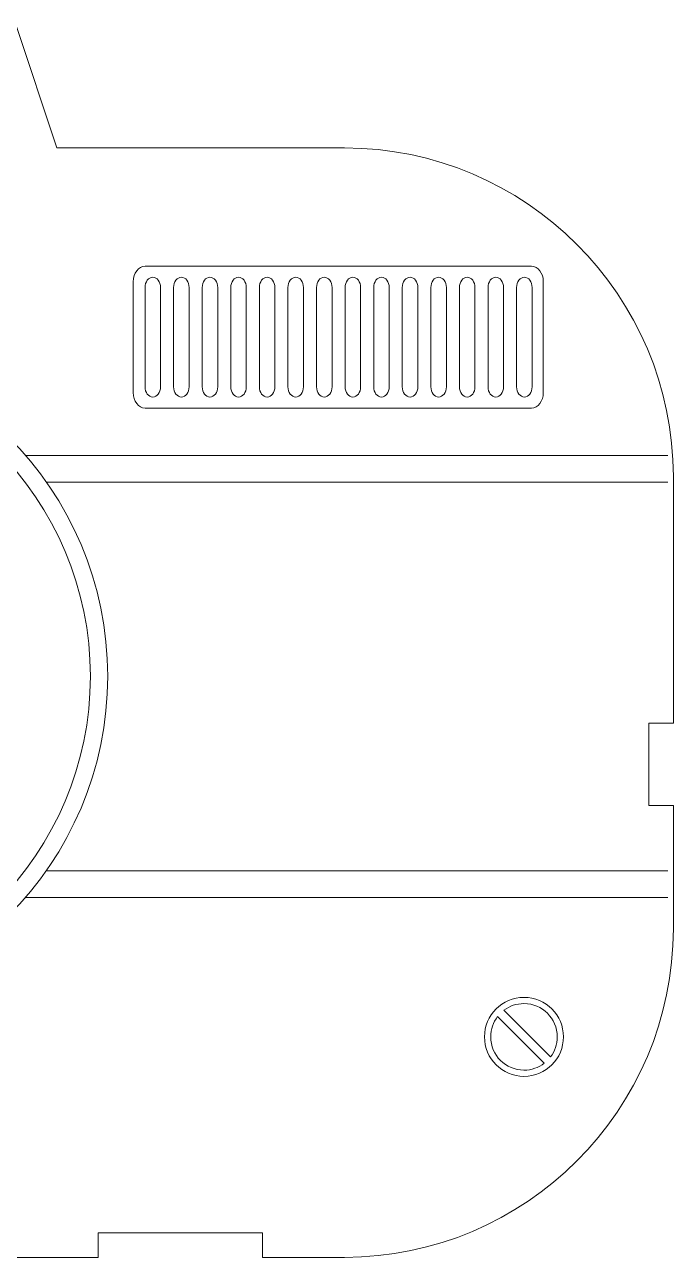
# Model space of a CAD drawing. Header units: inches. Extents: x 6.3 to 21.2, y -8.1 to 7.2.
# Drawn here: x 14.94 to 18.05, y -7.6 to -1.7 of the extents above; entities that cross this region are included whole.
import ezdxf

# ---------------------------------------------------------------- set-up
doc = ezdxf.new("R2010")
doc.units = ezdxf.units.IN
doc.header["$MEASUREMENT"] = 0
doc.layers.add('Layer 1', color=7, linetype='Continuous')

msp = doc.modelspace()

# ---------------------------------------------------------------- linework, layer by layer
at = {"layer": 'Layer 1', "color": 250, "lineweight": 20}
msp.add_open_spline([(18.0526, -3.8613), (18.0526, -3.8613), (18.0526, -5.0424), (18.0526, -5.0424), (18.0526, -5.0424), (18.0526, -5.0424), (17.9345, -5.0424), (17.9345, -5.0424), (17.9345, -5.0424), (17.9345, -5.0424), (17.9345, -5.4361), (17.9345, -5.4361), (17.9345, -5.4361), (17.9345, -5.4361), (18.0526, -5.4361), (18.0526, -5.4361), (18.0526, -5.4361), (18.0526, -5.4361), (18.0526, -6.0267), (18.0526, -6.0267), (18.0526, -6.0267), (18.0526, -6.8939), (17.3451, -7.6015), (16.4778, -7.6015), (16.4778, -7.6015), (16.4778, -7.6015), (16.0841, -7.6015), (16.0841, -7.6015), (16.0841, -7.6015), (16.0841, -7.6015), (16.0841, -7.4833), (16.0841, -7.4833), (16.0841, -7.4833), (16.0841, -7.4833), (15.2967, -7.4833), (15.2967, -7.4833), (15.2967, -7.4833), (15.2967, -7.4833), (15.2967, -7.6015), (15.2967, -7.6015), (15.2967, -7.6015), (15.2967, -7.6015), (12.1471, -7.6015), (12.1471, -7.6015), (12.1471, -7.6015), (12.1471, -7.6015), (12.1471, -7.4833), (12.1471, -7.4833), (12.1471, -7.4833), (12.1471, -7.4833), (11.3597, -7.4833), (11.3597, -7.4833), (11.3597, -7.4833), (11.3597, -7.4833), (11.3597, -7.6015), (11.3597, -7.6015), (11.3597, -7.6015), (11.3597, -7.6015), (10.966, -7.6015), (10.966, -7.6015), (10.966, -7.6015), (10.0987, -7.6015), (9.3912, -6.894), (9.3912, -6.0267), (9.3912, -6.0267), (9.3912, -6.0267), (9.3912, -5.4361), (9.3912, -5.4361), (9.3912, -5.4361), (9.3912, -5.4361), (9.5093, -5.4361), (9.5093, -5.4361), (9.5093, -5.4361), (9.5093, -5.4361), (9.5093, -5.0424), (9.5093, -5.0424), (9.5093, -5.0424), (9.5093, -5.0424), (9.3912, -5.0424), (9.3912, -5.0424), (9.3912, -5.0424), (9.3912, -5.0424), (9.3912, -3.8613), (9.3912, -3.8613), (9.3912, -3.8613), (9.3912, -2.9939), (10.0986, -2.2865), (10.966, -2.2865), (10.966, -2.2865), (10.966, -2.2865), (12.3439, -2.2865), (12.3439, -2.2865), (12.3439, -2.2865), (12.3439, -2.2865), (12.5408, -1.6959), (12.5408, -1.6959), (12.5408, -1.6959), (12.5408, -1.6959), (14.903, -1.6959), (14.903, -1.6959), (14.903, -1.6959), (14.903, -1.6959), (15.0998, -2.2865), (15.0998, -2.2865), (15.0998, -2.2865), (15.0998, -2.2865), (16.4778, -2.2865), (16.4778, -2.2865), (16.4778, -2.2865), (17.3451, -2.2865), (18.0526, -2.9939), (18.0526, -3.8613)], degree=3, knots=[0, 0, 0, 0, 0.034483, 0.034483, 0.034483, 0.034483, 0.068966, 0.068966, 0.068966, 0.068966, 0.103448, 0.103448, 0.103448, 0.103448, 0.137931, 0.137931, 0.137931, 0.137931, 0.172414, 0.172414, 0.172414, 0.172414, 0.206897, 0.206897, 0.206897, 0.206897, 0.241379, 0.241379, 0.241379, 0.241379, 0.275862, 0.275862, 0.275862, 0.275862, 0.310345, 0.310345, 0.310345, 0.310345, 0.344828, 0.344828, 0.344828, 0.344828, 0.37931, 0.37931, 0.37931, 0.37931, 0.413793, 0.413793, 0.413793, 0.413793, 0.448276, 0.448276, 0.448276, 0.448276, 0.482759, 0.482759, 0.482759, 0.482759, 0.517241, 0.517241, 0.517241, 0.517241, 0.551724, 0.551724, 0.551724, 0.551724, 0.586207, 0.586207, 0.586207, 0.586207, 0.62069, 0.62069, 0.62069, 0.62069, 0.655172, 0.655172, 0.655172, 0.655172, 0.689655, 0.689655, 0.689655, 0.689655, 0.724138, 0.724138, 0.724138, 0.724138, 0.758621, 0.758621, 0.758621, 0.758621, 0.793103, 0.793103, 0.793103, 0.793103, 0.827586, 0.827586, 0.827586, 0.827586, 0.862069, 0.862069, 0.862069, 0.862069, 0.896552, 0.896552, 0.896552, 0.896552, 0.931034, 0.931034, 0.931034, 0.931034, 1, 1, 1, 1], dxfattribs=at)
at = {"layer": 'Layer 1', "color": 240, "lineweight": 20}
for points, knots in [([(17.3734, -2.8529), (17.3734, -2.8529), (15.5215, -2.8529), (15.5215, -2.8529), (15.5215, -2.8529), (15.4905, -2.8529), (15.4652, -2.8864), (15.4652, -2.9273), (15.4652, -2.9273), (15.4652, -2.9273), (15.4652, -3.4588), (15.4652, -3.4588), (15.4652, -3.4588), (15.4652, -3.4997), (15.4905, -3.5332), (15.5215, -3.5332), (15.5215, -3.5332), (15.5215, -3.5332), (17.3734, -3.5332), (17.3734, -3.5332), (17.3734, -3.5332), (17.4044, -3.5332), (17.4297, -3.4997), (17.4297, -3.4588), (17.4297, -3.4588), (17.4297, -3.4588), (17.4297, -2.9273), (17.4297, -2.9273), (17.4297, -2.9273), (17.4297, -2.8864), (17.4044, -2.8529), (17.3734, -2.8529)], [0, 0, 0, 0, 0.111111, 0.111111, 0.111111, 0.111111, 0.222222, 0.222222, 0.222222, 0.222222, 0.333333, 0.333333, 0.333333, 0.333333, 0.444444, 0.444444, 0.444444, 0.444444, 0.555556, 0.555556, 0.555556, 0.555556, 0.666667, 0.666667, 0.666667, 0.666667, 0.777778, 0.777778, 0.777778, 0.777778, 1, 1, 1, 1]), ([(15.5588, -2.906), (15.5588, -2.906), (15.5588, -2.906), (15.5588, -2.906), (15.5588, -2.906), (15.5792, -2.906), (15.596, -2.9281), (15.596, -2.9552), (15.596, -2.9552), (15.596, -2.9552), (15.596, -3.4309), (15.596, -3.4309), (15.596, -3.4309), (15.596, -3.4579), (15.5792, -3.4801), (15.5588, -3.4801), (15.5588, -3.4801), (15.5588, -3.4801), (15.5588, -3.4801), (15.5588, -3.4801), (15.5588, -3.4801), (15.5383, -3.4801), (15.5215, -3.4579), (15.5215, -3.4309), (15.5215, -3.4309), (15.5215, -3.4309), (15.5215, -2.9552), (15.5215, -2.9552), (15.5215, -2.9552), (15.5215, -2.9281), (15.5383, -2.906), (15.5588, -2.906)], [0, 0, 0, 0, 0.111111, 0.111111, 0.111111, 0.111111, 0.222222, 0.222222, 0.222222, 0.222222, 0.333333, 0.333333, 0.333333, 0.333333, 0.444444, 0.444444, 0.444444, 0.444444, 0.555556, 0.555556, 0.555556, 0.555556, 0.666667, 0.666667, 0.666667, 0.666667, 0.777778, 0.777778, 0.777778, 0.777778, 1, 1, 1, 1]), ([(15.6957, -2.906), (15.6957, -2.906), (15.6957, -2.906), (15.6957, -2.906), (15.6957, -2.906), (15.7162, -2.906), (15.7329, -2.9281), (15.7329, -2.9552), (15.7329, -2.9552), (15.7329, -2.9552), (15.7329, -3.4309), (15.7329, -3.4309), (15.7329, -3.4309), (15.7329, -3.4579), (15.7162, -3.4801), (15.6957, -3.4801), (15.6957, -3.4801), (15.6957, -3.4801), (15.6957, -3.4801), (15.6957, -3.4801), (15.6957, -3.4801), (15.6752, -3.4801), (15.6585, -3.4579), (15.6585, -3.4309), (15.6585, -3.4309), (15.6585, -3.4309), (15.6585, -2.9552), (15.6585, -2.9552), (15.6585, -2.9552), (15.6585, -2.9281), (15.6752, -2.906), (15.6957, -2.906)], [0, 0, 0, 0, 0.111111, 0.111111, 0.111111, 0.111111, 0.222222, 0.222222, 0.222222, 0.222222, 0.333333, 0.333333, 0.333333, 0.333333, 0.444444, 0.444444, 0.444444, 0.444444, 0.555556, 0.555556, 0.555556, 0.555556, 0.666667, 0.666667, 0.666667, 0.666667, 0.777778, 0.777778, 0.777778, 0.777778, 1, 1, 1, 1]), ([(15.8326, -2.906), (15.8326, -2.906), (15.8326, -2.906), (15.8326, -2.906), (15.8326, -2.906), (15.8531, -2.906), (15.8699, -2.9281), (15.8699, -2.9552), (15.8699, -2.9552), (15.8699, -2.9552), (15.8699, -3.4309), (15.8699, -3.4309), (15.8699, -3.4309), (15.8699, -3.4579), (15.8531, -3.4801), (15.8326, -3.4801), (15.8326, -3.4801), (15.8326, -3.4801), (15.8326, -3.4801), (15.8326, -3.4801), (15.8326, -3.4801), (15.8121, -3.4801), (15.7954, -3.4579), (15.7954, -3.4309), (15.7954, -3.4309), (15.7954, -3.4309), (15.7954, -2.9552), (15.7954, -2.9552), (15.7954, -2.9552), (15.7954, -2.9281), (15.8121, -2.906), (15.8326, -2.906)], [0, 0, 0, 0, 0.111111, 0.111111, 0.111111, 0.111111, 0.222222, 0.222222, 0.222222, 0.222222, 0.333333, 0.333333, 0.333333, 0.333333, 0.444444, 0.444444, 0.444444, 0.444444, 0.555556, 0.555556, 0.555556, 0.555556, 0.666667, 0.666667, 0.666667, 0.666667, 0.777778, 0.777778, 0.777778, 0.777778, 1, 1, 1, 1]), ([(15.9696, -2.906), (15.9696, -2.906), (15.9696, -2.906), (15.9696, -2.906), (15.9696, -2.906), (15.9901, -2.906), (16.0068, -2.9281), (16.0068, -2.9552), (16.0068, -2.9552), (16.0068, -2.9552), (16.0068, -3.4309), (16.0068, -3.4309), (16.0068, -3.4309), (16.0068, -3.4579), (15.9901, -3.4801), (15.9696, -3.4801), (15.9696, -3.4801), (15.9696, -3.4801), (15.9696, -3.4801), (15.9696, -3.4801), (15.9696, -3.4801), (15.9491, -3.4801), (15.9323, -3.4579), (15.9323, -3.4309), (15.9323, -3.4309), (15.9323, -3.4309), (15.9323, -2.9552), (15.9323, -2.9552), (15.9323, -2.9552), (15.9323, -2.9281), (15.9491, -2.906), (15.9696, -2.906)], [0, 0, 0, 0, 0.111111, 0.111111, 0.111111, 0.111111, 0.222222, 0.222222, 0.222222, 0.222222, 0.333333, 0.333333, 0.333333, 0.333333, 0.444444, 0.444444, 0.444444, 0.444444, 0.555556, 0.555556, 0.555556, 0.555556, 0.666667, 0.666667, 0.666667, 0.666667, 0.777778, 0.777778, 0.777778, 0.777778, 1, 1, 1, 1]), ([(16.1065, -2.906), (16.1065, -2.906), (16.1065, -2.906), (16.1065, -2.906), (16.1065, -2.906), (16.127, -2.906), (16.1438, -2.9281), (16.1438, -2.9552), (16.1438, -2.9552), (16.1438, -2.9552), (16.1438, -3.4309), (16.1438, -3.4309), (16.1438, -3.4309), (16.1438, -3.4579), (16.127, -3.4801), (16.1065, -3.4801), (16.1065, -3.4801), (16.1065, -3.4801), (16.1065, -3.4801), (16.1065, -3.4801), (16.1065, -3.4801), (16.086, -3.4801), (16.0693, -3.4579), (16.0693, -3.4309), (16.0693, -3.4309), (16.0693, -3.4309), (16.0693, -2.9552), (16.0693, -2.9552), (16.0693, -2.9552), (16.0693, -2.9281), (16.086, -2.906), (16.1065, -2.906)], [0, 0, 0, 0, 0.111111, 0.111111, 0.111111, 0.111111, 0.222222, 0.222222, 0.222222, 0.222222, 0.333333, 0.333333, 0.333333, 0.333333, 0.444444, 0.444444, 0.444444, 0.444444, 0.555556, 0.555556, 0.555556, 0.555556, 0.666667, 0.666667, 0.666667, 0.666667, 0.777778, 0.777778, 0.777778, 0.777778, 1, 1, 1, 1]), ([(16.2435, -2.906), (16.2435, -2.906), (16.2435, -2.906), (16.2435, -2.906), (16.2435, -2.906), (16.2639, -2.906), (16.2807, -2.9281), (16.2807, -2.9552), (16.2807, -2.9552), (16.2807, -2.9552), (16.2807, -3.4309), (16.2807, -3.4309), (16.2807, -3.4309), (16.2807, -3.4579), (16.2639, -3.4801), (16.2435, -3.4801), (16.2435, -3.4801), (16.2435, -3.4801), (16.2435, -3.4801), (16.2435, -3.4801), (16.2435, -3.4801), (16.223, -3.4801), (16.2062, -3.4579), (16.2062, -3.4309), (16.2062, -3.4309), (16.2062, -3.4309), (16.2062, -2.9552), (16.2062, -2.9552), (16.2062, -2.9552), (16.2062, -2.9281), (16.223, -2.906), (16.2435, -2.906)], [0, 0, 0, 0, 0.111111, 0.111111, 0.111111, 0.111111, 0.222222, 0.222222, 0.222222, 0.222222, 0.333333, 0.333333, 0.333333, 0.333333, 0.444444, 0.444444, 0.444444, 0.444444, 0.555556, 0.555556, 0.555556, 0.555556, 0.666667, 0.666667, 0.666667, 0.666667, 0.777778, 0.777778, 0.777778, 0.777778, 1, 1, 1, 1]), ([(16.3804, -2.906), (16.3804, -2.906), (16.3804, -2.906), (16.3804, -2.906), (16.3804, -2.906), (16.4009, -2.906), (16.4176, -2.9281), (16.4176, -2.9552), (16.4176, -2.9552), (16.4176, -2.9552), (16.4176, -3.4309), (16.4176, -3.4309), (16.4176, -3.4309), (16.4176, -3.4579), (16.4009, -3.4801), (16.3804, -3.4801), (16.3804, -3.4801), (16.3804, -3.4801), (16.3804, -3.4801), (16.3804, -3.4801), (16.3804, -3.4801), (16.3599, -3.4801), (16.3432, -3.4579), (16.3432, -3.4309), (16.3432, -3.4309), (16.3432, -3.4309), (16.3432, -2.9552), (16.3432, -2.9552), (16.3432, -2.9552), (16.3432, -2.9281), (16.3599, -2.906), (16.3804, -2.906)], [0, 0, 0, 0, 0.111111, 0.111111, 0.111111, 0.111111, 0.222222, 0.222222, 0.222222, 0.222222, 0.333333, 0.333333, 0.333333, 0.333333, 0.444444, 0.444444, 0.444444, 0.444444, 0.555556, 0.555556, 0.555556, 0.555556, 0.666667, 0.666667, 0.666667, 0.666667, 0.777778, 0.777778, 0.777778, 0.777778, 1, 1, 1, 1]), ([(16.5173, -2.906), (16.5173, -2.906), (16.5173, -2.906), (16.5173, -2.906), (16.5173, -2.906), (16.5378, -2.906), (16.5546, -2.9281), (16.5546, -2.9552), (16.5546, -2.9552), (16.5546, -2.9552), (16.5546, -3.4309), (16.5546, -3.4309), (16.5546, -3.4309), (16.5546, -3.4579), (16.5378, -3.4801), (16.5173, -3.4801), (16.5173, -3.4801), (16.5173, -3.4801), (16.5173, -3.4801), (16.5173, -3.4801), (16.5173, -3.4801), (16.4969, -3.4801), (16.4801, -3.4579), (16.4801, -3.4309), (16.4801, -3.4309), (16.4801, -3.4309), (16.4801, -2.9552), (16.4801, -2.9552), (16.4801, -2.9552), (16.4801, -2.9281), (16.4969, -2.906), (16.5173, -2.906)], [0, 0, 0, 0, 0.111111, 0.111111, 0.111111, 0.111111, 0.222222, 0.222222, 0.222222, 0.222222, 0.333333, 0.333333, 0.333333, 0.333333, 0.444444, 0.444444, 0.444444, 0.444444, 0.555556, 0.555556, 0.555556, 0.555556, 0.666667, 0.666667, 0.666667, 0.666667, 0.777778, 0.777778, 0.777778, 0.777778, 1, 1, 1, 1]), ([(16.6543, -2.906), (16.6543, -2.906), (16.6543, -2.906), (16.6543, -2.906), (16.6543, -2.906), (16.6748, -2.906), (16.6915, -2.9281), (16.6915, -2.9552), (16.6915, -2.9552), (16.6915, -2.9552), (16.6915, -3.4309), (16.6915, -3.4309), (16.6915, -3.4309), (16.6915, -3.4579), (16.6748, -3.4801), (16.6543, -3.4801), (16.6543, -3.4801), (16.6543, -3.4801), (16.6543, -3.4801), (16.6543, -3.4801), (16.6543, -3.4801), (16.6338, -3.4801), (16.617, -3.4579), (16.617, -3.4309), (16.617, -3.4309), (16.617, -3.4309), (16.617, -2.9552), (16.617, -2.9552), (16.617, -2.9552), (16.617, -2.9281), (16.6338, -2.906), (16.6543, -2.906)], [0, 0, 0, 0, 0.111111, 0.111111, 0.111111, 0.111111, 0.222222, 0.222222, 0.222222, 0.222222, 0.333333, 0.333333, 0.333333, 0.333333, 0.444444, 0.444444, 0.444444, 0.444444, 0.555556, 0.555556, 0.555556, 0.555556, 0.666667, 0.666667, 0.666667, 0.666667, 0.777778, 0.777778, 0.777778, 0.777778, 1, 1, 1, 1]), ([(16.7912, -2.906), (16.7912, -2.906), (16.7912, -2.906), (16.7912, -2.906), (16.7912, -2.906), (16.8117, -2.906), (16.8285, -2.9281), (16.8285, -2.9552), (16.8285, -2.9552), (16.8285, -2.9552), (16.8285, -3.4309), (16.8285, -3.4309), (16.8285, -3.4309), (16.8285, -3.4579), (16.8117, -3.4801), (16.7912, -3.4801), (16.7912, -3.4801), (16.7912, -3.4801), (16.7912, -3.4801), (16.7912, -3.4801), (16.7912, -3.4801), (16.7707, -3.4801), (16.754, -3.4579), (16.754, -3.4309), (16.754, -3.4309), (16.754, -3.4309), (16.754, -2.9552), (16.754, -2.9552), (16.754, -2.9552), (16.754, -2.9281), (16.7707, -2.906), (16.7912, -2.906)], [0, 0, 0, 0, 0.111111, 0.111111, 0.111111, 0.111111, 0.222222, 0.222222, 0.222222, 0.222222, 0.333333, 0.333333, 0.333333, 0.333333, 0.444444, 0.444444, 0.444444, 0.444444, 0.555556, 0.555556, 0.555556, 0.555556, 0.666667, 0.666667, 0.666667, 0.666667, 0.777778, 0.777778, 0.777778, 0.777778, 1, 1, 1, 1]), ([(16.9282, -2.906), (16.9282, -2.906), (16.9282, -2.906), (16.9282, -2.906), (16.9282, -2.906), (16.9486, -2.906), (16.9654, -2.9281), (16.9654, -2.9552), (16.9654, -2.9552), (16.9654, -2.9552), (16.9654, -3.4309), (16.9654, -3.4309), (16.9654, -3.4309), (16.9654, -3.4579), (16.9486, -3.4801), (16.9282, -3.4801), (16.9282, -3.4801), (16.9282, -3.4801), (16.9282, -3.4801), (16.9282, -3.4801), (16.9282, -3.4801), (16.9077, -3.4801), (16.8909, -3.4579), (16.8909, -3.4309), (16.8909, -3.4309), (16.8909, -3.4309), (16.8909, -2.9552), (16.8909, -2.9552), (16.8909, -2.9552), (16.8909, -2.9281), (16.9077, -2.906), (16.9282, -2.906)], [0, 0, 0, 0, 0.111111, 0.111111, 0.111111, 0.111111, 0.222222, 0.222222, 0.222222, 0.222222, 0.333333, 0.333333, 0.333333, 0.333333, 0.444444, 0.444444, 0.444444, 0.444444, 0.555556, 0.555556, 0.555556, 0.555556, 0.666667, 0.666667, 0.666667, 0.666667, 0.777778, 0.777778, 0.777778, 0.777778, 1, 1, 1, 1]), ([(17.0651, -2.906), (17.0651, -2.906), (17.0651, -2.906), (17.0651, -2.906), (17.0651, -2.906), (17.0856, -2.906), (17.1023, -2.9281), (17.1023, -2.9552), (17.1023, -2.9552), (17.1023, -2.9552), (17.1023, -3.4309), (17.1023, -3.4309), (17.1023, -3.4309), (17.1023, -3.4579), (17.0856, -3.4801), (17.0651, -3.4801), (17.0651, -3.4801), (17.0651, -3.4801), (17.0651, -3.4801), (17.0651, -3.4801), (17.0651, -3.4801), (17.0446, -3.4801), (17.0279, -3.4579), (17.0279, -3.4309), (17.0279, -3.4309), (17.0279, -3.4309), (17.0279, -2.9552), (17.0279, -2.9552), (17.0279, -2.9552), (17.0279, -2.9281), (17.0446, -2.906), (17.0651, -2.906)], [0, 0, 0, 0, 0.111111, 0.111111, 0.111111, 0.111111, 0.222222, 0.222222, 0.222222, 0.222222, 0.333333, 0.333333, 0.333333, 0.333333, 0.444444, 0.444444, 0.444444, 0.444444, 0.555556, 0.555556, 0.555556, 0.555556, 0.666667, 0.666667, 0.666667, 0.666667, 0.777778, 0.777778, 0.777778, 0.777778, 1, 1, 1, 1]), ([(17.202, -2.906), (17.202, -2.906), (17.202, -2.906), (17.202, -2.906), (17.202, -2.906), (17.2225, -2.906), (17.2393, -2.9281), (17.2393, -2.9552), (17.2393, -2.9552), (17.2393, -2.9552), (17.2393, -3.4309), (17.2393, -3.4309), (17.2393, -3.4309), (17.2393, -3.4579), (17.2225, -3.4801), (17.202, -3.4801), (17.202, -3.4801), (17.202, -3.4801), (17.202, -3.4801), (17.202, -3.4801), (17.202, -3.4801), (17.1816, -3.4801), (17.1648, -3.4579), (17.1648, -3.4309), (17.1648, -3.4309), (17.1648, -3.4309), (17.1648, -2.9552), (17.1648, -2.9552), (17.1648, -2.9552), (17.1648, -2.9281), (17.1816, -2.906), (17.202, -2.906)], [0, 0, 0, 0, 0.111111, 0.111111, 0.111111, 0.111111, 0.222222, 0.222222, 0.222222, 0.222222, 0.333333, 0.333333, 0.333333, 0.333333, 0.444444, 0.444444, 0.444444, 0.444444, 0.555556, 0.555556, 0.555556, 0.555556, 0.666667, 0.666667, 0.666667, 0.666667, 0.777778, 0.777778, 0.777778, 0.777778, 1, 1, 1, 1]), ([(17.339, -2.906), (17.339, -2.906), (17.339, -2.906), (17.339, -2.906), (17.339, -2.906), (17.3595, -2.906), (17.3762, -2.9281), (17.3762, -2.9552), (17.3762, -2.9552), (17.3762, -2.9552), (17.3762, -3.4309), (17.3762, -3.4309), (17.3762, -3.4309), (17.3762, -3.4579), (17.3595, -3.4801), (17.339, -3.4801), (17.339, -3.4801), (17.339, -3.4801), (17.339, -3.4801), (17.339, -3.4801), (17.339, -3.4801), (17.3185, -3.4801), (17.3017, -3.4579), (17.3017, -3.4309), (17.3017, -3.4309), (17.3017, -3.4309), (17.3017, -2.9552), (17.3017, -2.9552), (17.3017, -2.9552), (17.3017, -2.9281), (17.3185, -2.906), (17.339, -2.906)], [0, 0, 0, 0, 0.111111, 0.111111, 0.111111, 0.111111, 0.222222, 0.222222, 0.222222, 0.222222, 0.333333, 0.333333, 0.333333, 0.333333, 0.444444, 0.444444, 0.444444, 0.444444, 0.555556, 0.555556, 0.555556, 0.555556, 0.666667, 0.666667, 0.666667, 0.666667, 0.777778, 0.777778, 0.777778, 0.777778, 1, 1, 1, 1]), ([(13.7219, -3.1971), (14.617, -3.1971), (15.3427, -3.9227), (15.3427, -4.8179), (15.3427, -4.8179), (15.3427, -5.713), (14.617, -6.4387), (13.7219, -6.4387), (13.7219, -6.4387), (12.8267, -6.4387), (12.1011, -5.713), (12.1011, -4.8179), (12.1011, -4.8179), (12.1011, -3.9227), (12.8267, -3.1971), (13.7219, -3.1971)], [0, 0, 0, 0, 0.2, 0.2, 0.2, 0.2, 0.4, 0.4, 0.4, 0.4, 0.6, 0.6, 0.6, 0.6, 1, 1, 1, 1]), ([(13.7219, -3.28), (14.5712, -3.28), (15.2598, -3.9685), (15.2598, -4.8179), (15.2598, -4.8179), (15.2598, -5.6672), (14.5712, -6.3558), (13.7219, -6.3558), (13.7219, -6.3558), (12.8725, -6.3558), (12.184, -5.6672), (12.184, -4.8179), (12.184, -4.8179), (12.184, -3.9685), (12.8725, -3.28), (13.7219, -3.28)], [0, 0, 0, 0, 0.2, 0.2, 0.2, 0.2, 0.4, 0.4, 0.4, 0.4, 0.6, 0.6, 0.6, 0.6, 1, 1, 1, 1]), ([(17.337, -6.3559), (17.2326, -6.3559), (17.1479, -6.4406), (17.1479, -6.5451), (17.1479, -6.5451), (17.1479, -6.6496), (17.2326, -6.7343), (17.337, -6.7343), (17.337, -6.7343), (17.4415, -6.7343), (17.5262, -6.6496), (17.5262, -6.5451), (17.5262, -6.5451), (17.5262, -6.4406), (17.4415, -6.3559), (17.337, -6.3559)], [0, 0, 0, 0, 0.2, 0.2, 0.2, 0.2, 0.4, 0.4, 0.4, 0.4, 0.6, 0.6, 0.6, 0.6, 1, 1, 1, 1]), ([(17.4644, -6.6411), (17.4644, -6.6411), (17.241, -6.4178), (17.241, -6.4178), (17.241, -6.4178), (17.2677, -6.3976), (17.301, -6.3856), (17.337, -6.3856), (17.337, -6.3856), (17.4251, -6.3856), (17.4965, -6.457), (17.4965, -6.5451), (17.4965, -6.5451), (17.4965, -6.5812), (17.4845, -6.6144), (17.4644, -6.6411)], [0, 0, 0, 0, 0.2, 0.2, 0.2, 0.2, 0.4, 0.4, 0.4, 0.4, 0.6, 0.6, 0.6, 0.6, 1, 1, 1, 1]), ([(17.2103, -6.4484), (17.2103, -6.4484), (17.4338, -6.6719), (17.4338, -6.6719), (17.4338, -6.6719), (17.407, -6.6924), (17.3734, -6.7046), (17.337, -6.7046), (17.337, -6.7046), (17.249, -6.7046), (17.1776, -6.6332), (17.1776, -6.5451), (17.1776, -6.5451), (17.1776, -6.5087), (17.1898, -6.4752), (17.2103, -6.4484)], [0, 0, 0, 0, 0.2, 0.2, 0.2, 0.2, 0.4, 0.4, 0.4, 0.4, 0.6, 0.6, 0.6, 0.6, 1, 1, 1, 1])]:
    msp.add_open_spline(points, degree=3, knots=knots, dxfattribs=at)
for points in [[(14.9506, -3.7608), (14.9506, -3.7608), (18.0263, -3.7608), (18.0263, -3.7608)], [(15.0491, -3.8873), (15.0491, -3.8873), (18.0263, -3.8873), (18.0263, -3.8873)], [(15.0491, -5.7504), (15.0491, -5.7504), (18.0263, -5.7504), (18.0263, -5.7504)], [(14.9506, -5.8769), (14.9506, -5.8769), (18.0263, -5.8769), (18.0263, -5.8769)]]:
    msp.add_open_spline(points, degree=3, dxfattribs=at)

doc.saveas('drawing.dxf')
